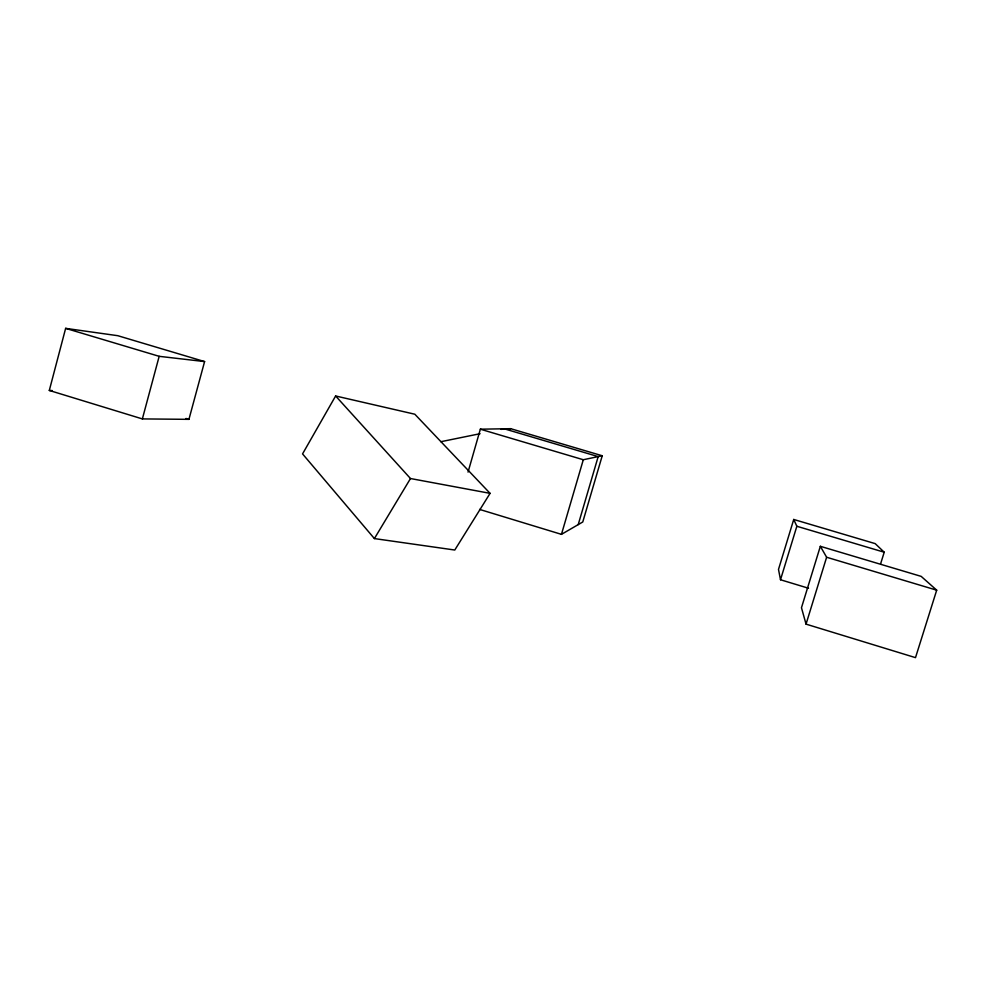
<?xml version="1.0" encoding="UTF-8"?>
<svg xmlns="http://www.w3.org/2000/svg" width="986" height="986" viewBox="0 0 986 986"><rect width="100%" height="100%" fill="white"/><g stroke="black" fill="none" stroke-linecap="round" stroke-linejoin="round"><path stroke-width="1.48" d="M49.3 390.444L65.643 328.363L117.79 335.696L204.595 361.579L188.93 419.346L142.366 418.914L49.3 390.444L52.344 390.592M142.366 418.914L159.177 356.328L204.595 361.579M468.042 472.109L480.355 429.193L510.674 428.676L602.236 455.754L582.775 521.964L561.453 534.35L479.59 509.417M561.453 534.35L583.305 459.735L602.236 455.754M578.215 524.614L598.182 456.604L504.191 428.787L501.171 429.403M880.597 563.869L884.22 552.222L875.186 543.619L793.73 519.462L778.496 569.403L780.505 579.756L808.52 588.235M780.505 579.756L796.848 526.265L793.73 519.462M820.34 546.306L801.47 607.733L806.043 624.138L915.501 657.637L936.7 590.17L921.183 576.379L820.34 546.306L826.625 557.25L936.7 590.17M806.043 624.138L826.625 557.25M335.622 395.978L302.554 453.905L374.397 538.578L454.78 550.028L490.079 493.345L414.823 414.219L335.622 395.978L410.484 478.53L490.079 493.345M374.397 538.578L410.484 478.53M440.878 441.703L480.071 433.704M507.679 429.292L510.674 428.676M480.355 429.193L583.305 459.735M796.848 526.265L884.22 552.222M65.643 328.363L159.177 356.328M186.009 418.458L188.93 419.346"/></g></svg>
